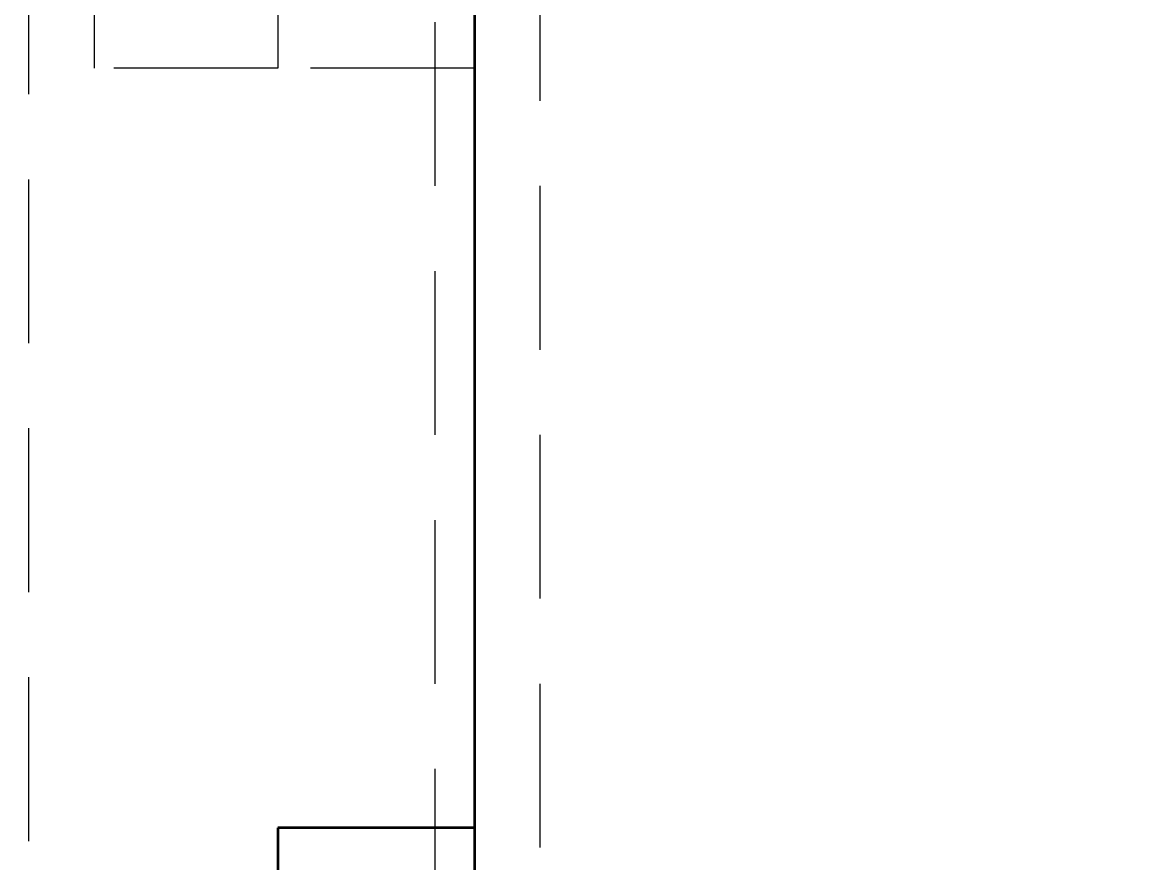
# Model space of a CAD drawing. Header units: millimetres. Extents: x -10155 to 20189, y -25550 to -22580.
# Drawn here: x -7932.9 to -7848.4, y -23727.7 to -23663.5 of the extents above; entities that cross this region are included whole.
import ezdxf

# ---------------------------------------------------------------- set-up
doc = ezdxf.new("R2010")
doc.units = ezdxf.units.MM
doc.linetypes.add('HIDDEN-HOKUTO', pattern=[3.8, 2.5, -1.3])
doc.layers.add('AM_HID', color=1, linetype='HIDDEN-HOKUTO', lineweight=25)
doc.layers.add('word_dim', color=253, linetype='Continuous')
doc.styles.get("Standard").update_dxf_attribs({"font": 'romans.shx', "bigfont": 'bigfont.shx'})
doc.dimstyles.new('RS-1-5', dxfattribs={"dimscale": 5, "dimtxt": 3.5, "dimasz": 3, "dimexe": 1, "dimexo": 0, "dimgap": 1, "dimtad": 3, "dimdsep": 46, "dimtxsty": 'Standard', "dimblk1": 'OPEN', "dimblk2": 'OPEN', "dimsah": 1, "dimcen": 0, "dimclrd": 256, "dimclre": 256, "dimclrt": 3, "dimadec": 0, "dimazin": 0, "dimtfac": 1, "dimtmove": 0, "dimatfit": 3, "dimldrblk": 'OPEN', "dimfxl": 0, "dimtolj": 1, "dimtzin": 0, "dimarcsym": 0})

# ---------------------------------------------------------------- blocks, each defined once
blk = doc.blocks.new('_Open')
at = {"color": 0, "lineweight": -2}
for p, q in [((-1, 0.1667), (0, 0)), ((-1, -0.1667), (0, 0)), ((0, 0), (-1, 0))]:
    blk.add_line(p, q, dxfattribs=at)
blk = doc.blocks.new('*D756')
at = {"layer": 'DEFPOINTS', "color": 0, "ltscale": 2}
for p in [(-8113.446, -22930.004), (-8466.547, -23986.004), (-7767.444, -23986.004)]:
    blk.add_point(p, dxfattribs=at)
at = {"layer": 'word_dim', "lineweight": -2, "ltscale": 2}
for p, q in [((-8113.446, -22930.004), (-8471.547, -22930.004)), ((-8466.547, -22945.004), (-8466.547, -23971.004)), ((-7767.444, -23986.004), (-8471.547, -23986.004))]:
    blk.add_line(p, q, dxfattribs=at)
at = {"layer": 'word_dim', "lineweight": -2, "ltscale": 2, "xscale": 15, "yscale": 15, "zscale": 15}
for p, rotation in [((-8466.547, -22930.004), 90), ((-8466.547, -23986.004), 270)]:
    blk.add_blockref('_Open', p, dxfattribs=dict(at, rotation=rotation))
at = {"layer": 'word_dim', "color": 3, "ltscale": 2, "insert": (-8480.297, -23458.004), "char_height": 17.5, "attachment_point": 5, "rotation": 90}
blk.add_mtext('\\A1;1056', dxfattribs=at)

msp = doc.modelspace()

# ---------------------------------------------------------------- linework, layer by layer
at = {"color": 7, "lineweight": 35}
for p, q in [((-7898.444, -23025.004), (-7898.444, -23850.004)), ((-7913.444, -23725.004), (-7913.444, -23845.004)), ((-7898.444, -23725.004), (-7898.444, -23845.004))]:
    msp.add_line(p, q, dxfattribs=at)
at = {"color": 7, "lineweight": 35, "ltscale": 0.375}
msp.add_line((-7898.444, -23725.004), (-7913.444, -23725.004), dxfattribs=at)
at = {"layer": 'AM_HID', "color": 1, "lineweight": 13, "ltscale": 5}
for p, q in [((-7901.438, -23847.004), (-7901.438, -23023.004)), ((-7893.444, -23030.004), (-7893.444, -23845.004)), ((-7932.444, -23783.004), (-7932.444, -23092.004)), ((-7913.438, -23597.004), (-7913.438, -23667.004)), ((-7927.441, -23662.004), (-7927.441, -23667.004)), ((-7913.441, -23662.004), (-7913.441, -23667.004)), ((-7913.441, -23667.004), (-7927.441, -23667.004)), ((-7898.438, -23667.004), (-7913.438, -23667.004))]:
    msp.add_line(p, q, dxfattribs=at)

# ---------------------------------------------------------------- dimensions: what is measured, and where the dimension line sits
at = {"layer": 'word_dim', "ltscale": 2}
dim = msp.add_linear_dim(base=(-8466.547, -23986.004), p1=(-8113.446, -22930.004), p2=(-7767.444, -23986.004), angle=90, dimstyle='RS-1-5', dxfattribs=at)
dim.commit()
dim.dimension.update_dxf_attribs({"geometry": '*D756', "text_midpoint": (-8480.297, -23458.004)})

doc.saveas('drawing.dxf')
